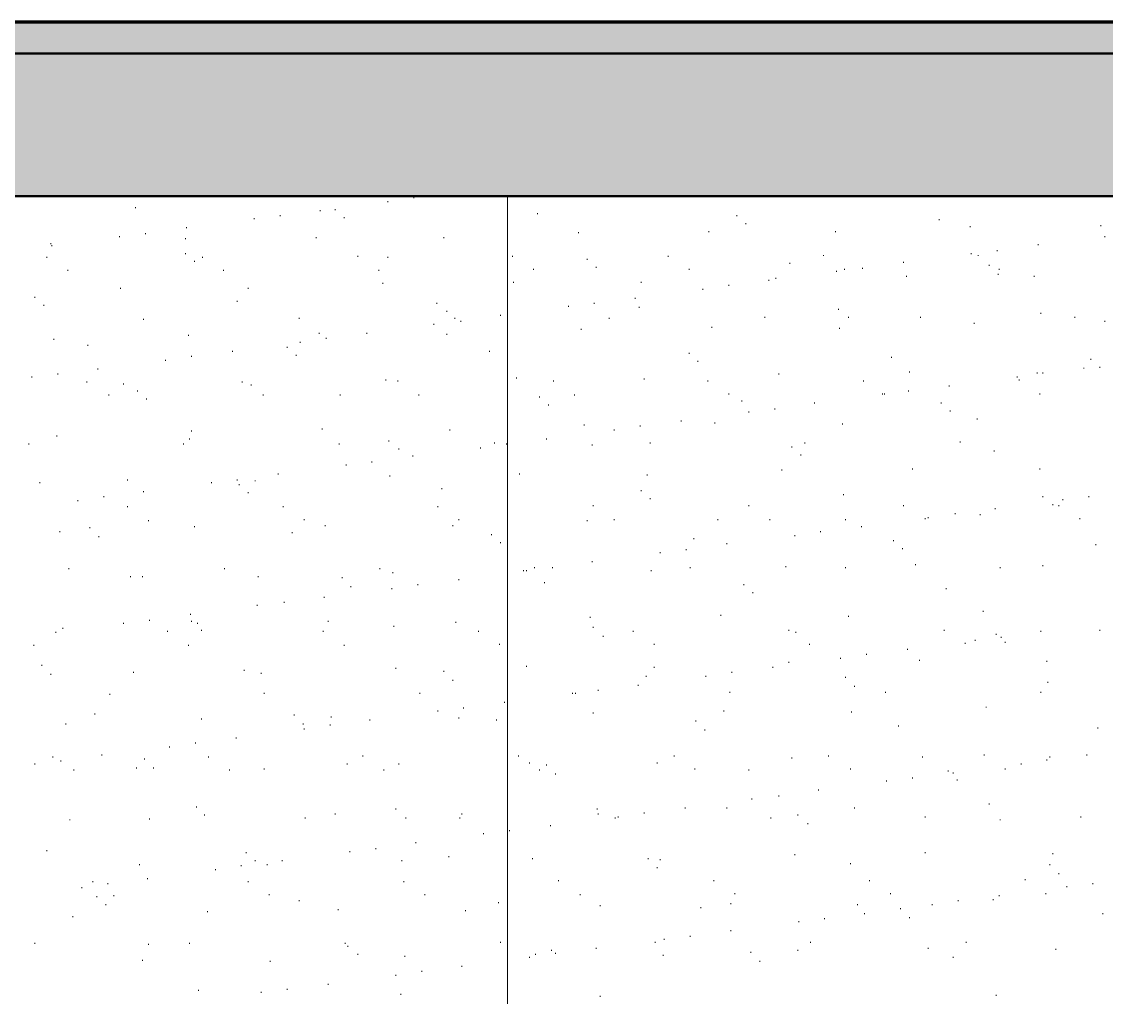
# Model space of a CAD drawing. Header units: inches. Extents: x 5 to 516, y -193 to 129.
# Drawn here: x 52.475 to 56.1, y -49.648 to -46.386 of the extents above; entities that cross this region are included whole.
import ezdxf

# ---------------------------------------------------------------- set-up
doc = ezdxf.new("R2010")
doc.units = ezdxf.units.IN
doc.header["$MEASUREMENT"] = 0
for name, color, linetype in [('Highlight', 210, 'Continuous'), ('PDF4_Geometry', 7, 'Continuous'), ('PDF4_Solid Fills', 7, 'Continuous')]:
    doc.layers.add(name, color=color, linetype=linetype)

msp = doc.modelspace()

# ---------------------------------------------------------------- hatches: boundary and pattern name
at = {"layer": 'PDF4_Solid Fills', "true_color": 0xb3b3b3, "transparency": 33554559}
for points in [[(48.845416, -46.4929831), (71.5387543, -46.4929831), (71.5387543, -46.5429787), (72.5987544, -46.5429787), (72.5987553, -46.4929831), (72.5987544, -46.4929787), (72.5987553, -46.3863164), (31.1987514, -46.3863164), (31.1987514, -46.5429787), (48.845416, -46.5429787)], [(52.2454178, -46.5429787), (66.0587522, -46.5429787), (66.0587522, -46.4929787), (48.8454203, -46.4929787), (48.8454203, -46.5429787)], [(48.8454203, -46.5429801), (48.8454203, -46.8129801), (48.8454203, -46.969646), (52.2454178, -46.969646), (66.0587522, -46.969646), (66.0587522, -46.8129801), (66.0587522, -46.5429801)]]:
    msp.add_hatch(color=253, dxfattribs=at).paths.add_polyline_path(points)

# ---------------------------------------------------------------- linework, layer by layer
at = {"layer": 'Highlight'}
msp.add_line((23.3720821, -46.4929787), (77.1258262, -46.4929787), dxfattribs=at)
at = {"layer": 'PDF4_Geometry', "lineweight": 70}
msp.add_lwpolyline([(26.5987483, -46.9696498), (26.5987483, -46.3863164), (72.598752, -46.3863164), (72.598752, -46.9696498)], dxfattribs=at)
at = {"layer": 'PDF4_Geometry', "lineweight": 50}
for points in [[(31.1987514, -46.4929787), (71.5387543, -46.4929787)], [(31.1987514, -46.4929787), (72.5987553, -46.4929787), (71.5387543, -46.4929787)], [(31.1987514, -46.4929787), (71.5387543, -46.4929787), (38.5354185, -46.4929787)], [(52.2454178, -46.4929787), (66.0587522, -46.4929787)], [(52.2454178, -46.4929787), (66.0587522, -46.4929787)], [(52.2454178, -46.4929787), (66.0587522, -46.4929787)], [(52.2454178, -46.4929787), (66.0587522, -46.4929787)], [(52.2454178, -46.4929787), (66.0587522, -46.4929787)], [(52.2454178, -46.4929787), (66.0587522, -46.4929787)], [(52.2454178, -46.4929787), (66.0587522, -46.4929787)], [(52.2454178, -46.4929787), (66.0587522, -46.4929787)], [(52.2454178, -46.4929787), (66.0587522, -46.4929787)], [(52.2454178, -46.4929787), (66.0587522, -46.4929787)], [(66.0587531, -46.4929787), (52.2454187, -46.4929787)]]:
    msp.add_lwpolyline(points, close=True, dxfattribs=at)
at = {"layer": 'PDF4_Geometry', "lineweight": 35}
for points in [[(52.7254187, -46.4929787), (52.4754187, -46.4929787)], [(53.0987504, -46.4929787), (52.8487504, -46.4929787)], [(53.4754187, -46.4929787), (53.2254187, -46.4929787)], [(53.8487505, -46.4929787), (53.5987504, -46.4929787)], [(54.2254188, -46.4929787), (53.9754188, -46.4929787)], [(54.5987505, -46.4929787), (54.3487505, -46.4929787)], [(54.9754189, -46.4929787), (54.7254188, -46.4929787)], [(55.3487506, -46.4929787), (55.0987506, -46.4929787)], [(55.7254189, -46.4929787), (55.4754189, -46.4929787)], [(56.0987506, -46.4929787), (55.8487506, -46.4929787)]]:
    msp.add_lwpolyline(points, dxfattribs=at)
at = {"layer": 'PDF4_Geometry', "lineweight": 50}
msp.add_lwpolyline([(26.5987483, -46.9696498), (72.598752, -46.9696498)], dxfattribs=at)
at = {"layer": 'PDF4_Geometry', "lineweight": 15}
for points in [[(53.6987532, -46.9896489), (53.6987532, -46.9863124)], [(53.7854163, -46.9763162), (53.7854163, -46.9729796)], [(54.0987505, -54.9496512), (54.0987505, -46.9696506)], [(52.8554168, -47.0096482), (52.8554168, -47.0063116)], [(53.4720821, -47.0196443), (53.4720821, -47.0163146)], [(53.5220835, -47.0163146), (53.5220835, -47.0129779)], [(54.1987532, -47.0296473), (54.1987532, -47.0263107)], [(53.2520843, -47.0463167), (53.2520843, -47.0429801)], [(53.3387542, -47.0363137), (53.3387542, -47.0329839)], [(53.5520857, -47.0429801), (53.5520857, -47.0396503)], [(54.86542, -47.0363137), (54.86542, -47.0329839)], [(54.8954221, -47.0629793), (54.8954221, -47.0596495)], [(55.5420828, -47.0496465), (55.5420828, -47.0463167)], [(52.8887487, -47.0963113), (52.8887487, -47.0929815)], [(53.02542, -47.0763121), (53.02542, -47.0729823)], [(54.3354177, -47.0929815), (54.3354177, -47.0896449)], [(54.7720836, -47.0896449), (54.7720836, -47.0863151)], [(55.1954167, -47.0896449), (55.1954167, -47.0863151)], [(55.6454222, -47.0729823), (55.6454222, -47.0696457)], [(56.0820881, -47.0696457), (56.0820881, -47.0663159)], [(52.5720848, -47.1296501), (52.5720848, -47.1263135)], [(52.5754214, -47.1363165), (52.5754214, -47.1329798)], [(52.8020856, -47.1063143), (52.8020856, -47.1029777)], [(53.0220835, -47.1129807), (53.0220835, -47.1096441)], [(53.4587493, -47.1096441), (53.4587493, -47.1063143)], [(53.885419, -47.1096441), (53.885419, -47.1063143)], [(55.8720864, -47.1329798), (55.8720864, -47.1296501)], [(56.0954208, -47.1063143), (56.0954208, -47.1029777)], [(53.0220835, -47.162982), (53.0220835, -47.1596455)], [(53.5987505, -47.1729782), (53.5987505, -47.1696485)], [(54.1154199, -47.1729782), (54.1154199, -47.1696485)], [(54.6354191, -47.1729782), (54.6354191, -47.1696485)], [(55.1554183, -47.1696485), (55.1554183, -47.1663118)], [(55.648752, -47.162982), (55.648752, -47.1596455)], [(55.6720877, -47.1696485), (55.6720877, -47.1663118)], [(55.7354219, -47.1529791), (55.7354219, -47.1496492)], [(52.558752, -47.1763148), (52.558752, -47.1729782)], [(53.0520856, -47.1896476), (53.0520856, -47.186311)], [(53.0787512, -47.1763148), (53.0787512, -47.1729782)], [(53.6987532, -47.1763148), (53.6987532, -47.1729782)], [(54.3654199, -47.1829812), (54.3654199, -47.1796446)], [(54.3954221, -47.2096468), (54.3954221, -47.206317)], [(55.0420828, -47.196314), (55.0420828, -47.1929774)], [(55.4220877, -47.1929774), (55.4220877, -47.1896476)], [(55.7087495, -47.2029804), (55.7087495, -47.1996506)], [(52.6287526, -47.2196498), (52.6287526, -47.2163132)], [(53.1487518, -47.2196498), (53.1487518, -47.2163132)], [(53.668751, -47.2196498), (53.668751, -47.2163132)], [(54.1854204, -47.2163132), (54.1854204, -47.2129834)], [(54.7054197, -47.2163132), (54.7054197, -47.2129834)], [(54.995418, -47.2463154), (54.995418, -47.2429788)], [(55.1987533, -47.2229796), (55.1987533, -47.2196498)], [(55.2254189, -47.2163132), (55.2254189, -47.2129834)], [(55.2854164, -47.2129834), (55.2854164, -47.2096468)], [(55.4320839, -47.239649), (55.4320839, -47.2363124)], [(55.7387517, -47.2329826), (55.7387517, -47.229646)], [(55.7420883, -47.2163132), (55.7420883, -47.2129834)], [(55.8587536, -47.239649), (55.8587536, -47.2363124)], [(52.8054154, -47.2796474), (52.8054154, -47.2763107)], [(53.2320851, -47.2796474), (53.2320851, -47.2763107)], [(53.6820838, -47.262978), (53.6820838, -47.2596482)], [(54.1187497, -47.2596482), (54.1187497, -47.2563116)], [(54.5454194, -47.2596482), (54.5454194, -47.2563116)], [(54.7520844, -47.282984), (54.7520844, -47.2796474)], [(54.8387543, -47.2696444), (54.8387543, -47.2663146)], [(54.9720822, -47.2529818), (54.9720822, -47.2496452)], [(52.5187536, -47.3096495), (52.5187536, -47.3063129)], [(54.5254201, -47.3129794), (54.5254201, -47.3096495)], [(52.548749, -47.3363151), (52.548749, -47.3329785)], [(53.1954165, -47.3229823), (53.1954165, -47.3196457)], [(53.8620833, -47.3296487), (53.8620833, -47.3263121)], [(53.895422, -47.3563143), (53.895422, -47.3529777)], [(54.3020857, -47.3396449), (54.3020857, -47.3363151)], [(54.3887489, -47.3296487), (54.3887489, -47.3263121)], [(54.538753, -47.3429815), (54.538753, -47.3396449)], [(55.2054197, -47.3496479), (55.2054197, -47.3463113)], [(52.8820823, -47.3829799), (52.8820823, -47.3796501)], [(53.4020884, -47.3796501), (53.4020884, -47.3763135)], [(53.9220876, -47.3796501), (53.9220876, -47.3763135)], [(53.9420868, -47.3896463), (53.9420868, -47.3863165)], [(54.0754215, -47.3696471), (54.0754215, -47.3663173)], [(54.4387503, -47.3796501), (54.4387503, -47.3763135)], [(54.9587495, -47.3763135), (54.9587495, -47.3729837)], [(55.2387516, -47.3763135), (55.2387516, -47.3729837)], [(55.4787555, -47.3763135), (55.4787555, -47.3729837)], [(55.8820826, -47.3629807), (55.8820826, -47.3596441)], [(55.9954181, -47.3763135), (55.9954181, -47.3729837)], [(56.0954208, -47.3896463), (56.0954208, -47.3863165)], [(53.852087, -47.3996493), (53.852087, -47.3963127)], [(54.3454207, -47.4163119), (54.3454207, -47.412982)], [(54.7820866, -47.4096455), (54.7820866, -47.4063156)], [(55.2087495, -47.412982), (55.2087495, -47.4096455)], [(55.658755, -47.3963127), (55.658755, -47.3929829)], [(52.5820878, -47.4496506), (52.5820878, -47.446314)], [(53.0320865, -47.436311), (53.0320865, -47.4329813)], [(53.4054182, -47.4596468), (53.4054182, -47.456317)], [(53.4687523, -47.4296446), (53.4687523, -47.4263149)], [(53.4920881, -47.446314), (53.4920881, -47.4429774)], [(53.6287526, -47.4296446), (53.6287526, -47.4263149)], [(53.895422, -47.4329813), (53.895422, -47.4296446)], [(52.6954165, -47.4696498), (52.6954165, -47.4663132)], [(53.1787539, -47.489649), (53.1787539, -47.4863124)], [(53.3620832, -47.4763162), (53.3620832, -47.4729796)], [(54.0387529, -47.489649), (54.0387529, -47.4863124)], [(54.7054197, -47.4963154), (54.7054197, -47.4929788)], [(52.9554195, -47.5196444), (52.9554195, -47.5163146)], [(53.0420826, -47.5063116), (53.0420826, -47.5029818)], [(53.3920854, -47.5029818), (53.3920854, -47.4996452)], [(54.7354218, -47.522981), (54.7354218, -47.5196444)], [(55.3820825, -47.5096482), (55.3820825, -47.5063116)], [(56.0487493, -47.5163146), (56.0487493, -47.512978)], [(52.5954205, -47.5663159), (52.5954205, -47.5629794)], [(52.7287553, -47.5496465), (52.7287553, -47.5463168)], [(55.005421, -47.5663159), (55.005421, -47.5629794)], [(55.4420869, -47.5596495), (55.4420869, -47.5563129)], [(55.8687498, -47.5629794), (55.8687498, -47.5596495)], [(55.888749, -47.5629794), (55.888749, -47.5596495)], [(56.0254203, -47.5463168), (56.0254203, -47.5429802)], [(56.0787514, -47.5429802), (56.0787514, -47.5396504)], [(52.5087507, -47.5763122), (52.5087507, -47.5729823)], [(52.6920867, -47.5929815), (52.6920867, -47.5896449)], [(52.8154184, -47.5996479), (52.8154184, -47.5963113)], [(53.2120859, -47.5929815), (53.2120859, -47.5896449)], [(53.2420881, -47.6029777), (53.2420881, -47.5996479)], [(53.6920867, -47.5863152), (53.6920867, -47.5829785)], [(53.7320851, -47.5896449), (53.7320851, -47.5863152)], [(54.1287527, -47.5796487), (54.1287527, -47.5763122)], [(54.2520843, -47.5896449), (54.2520843, -47.5863152)], [(54.5554155, -47.5829785), (54.5554155, -47.5796487)], [(54.7687538, -47.5896449), (54.7687538, -47.5863152)], [(55.288753, -47.5896449), (55.288753, -47.5863152)], [(55.5754216, -47.6063143), (55.5754216, -47.6029777)], [(55.8020859, -47.5763122), (55.8020859, -47.5729823)], [(55.8087523, -47.5863152), (55.8087523, -47.5829785)], [(52.7654171, -47.6363165), (52.7654171, -47.6329799)], [(52.8620832, -47.6229837), (52.8620832, -47.6196471)], [(53.2820865, -47.6363165), (53.2820865, -47.6329799)], [(53.5387529, -47.6363165), (53.5387529, -47.6329799)], [(53.8020857, -47.6363165), (53.8020857, -47.6329799)], [(54.2054196, -47.6429829), (54.2054196, -47.6396463)], [(54.3220849, -47.6363165), (54.3220849, -47.6329799)], [(54.8387543, -47.6329799), (54.8387543, -47.6296501)], [(55.3520872, -47.6329799), (55.3520872, -47.6296501)], [(55.3587535, -47.6329799), (55.3587535, -47.6296501)], [(55.4387503, -47.6229837), (55.4387503, -47.6196471)], [(55.8787528, -47.6329799), (55.8787528, -47.6296501)], [(52.8920854, -47.6496493), (52.8920854, -47.6463127)], [(54.2354218, -47.6696485), (54.2354218, -47.6663119)], [(54.8820825, -47.6563157), (54.8820825, -47.6529791)], [(54.9920882, -47.6829813), (54.9920882, -47.6796447)], [(55.1254161, -47.6629821), (55.1254161, -47.6596455)], [(55.5487492, -47.6629821), (55.5487492, -47.6596455)], [(54.9054183, -47.6929774), (54.9054183, -47.6896477)], [(55.5787514, -47.6896477), (55.5787514, -47.6863111)], [(55.6687511, -47.7163132), (55.6687511, -47.7129834)], [(53.4787553, -47.7496452), (53.4787553, -47.7463154)], [(53.9054182, -47.7529818), (53.9054182, -47.7496452)], [(54.3554169, -47.7363124), (54.3554169, -47.7329826)], [(54.4554196, -47.7529818), (54.4554196, -47.7496452)], [(54.5420828, -47.739649), (54.5420828, -47.7363124)], [(54.678754, -47.7229796), (54.678754, -47.7196498)], [(54.7920828, -47.7296461), (54.7920828, -47.7263162)], [(55.2187525, -47.7329826), (55.2187525, -47.7296461)], [(52.592084, -47.772981), (52.592084, -47.7696444)], [(53.0354163, -47.782984), (53.0354163, -47.7796474)], [(53.0420826, -47.7563116), (53.0420826, -47.7529818)], [(53.702083, -47.7896504), (53.702083, -47.7863138)], [(54.2287554, -47.782984), (54.2287554, -47.7796474)], [(52.4987544, -47.7996466), (52.4987544, -47.7963168)], [(53.0154171, -47.7996466), (53.0154171, -47.7963168)], [(53.5354163, -47.7996466), (53.5354163, -47.7963168)], [(53.7354218, -47.816316), (53.7354218, -47.8129794)], [(54.0087508, -47.8129794), (54.0087508, -47.8096496)], [(54.0554155, -47.7963168), (54.0554155, -47.7929802)], [(54.0954207, -47.7996466), (54.0954207, -47.7963168)], [(54.3820825, -47.8029832), (54.3820825, -47.7996466)], [(54.5754215, -47.7963168), (54.5754215, -47.7929802)], [(55.0487492, -47.8096496), (55.0487492, -47.806313)], [(55.0920842, -47.7963168), (55.0920842, -47.7929802)], [(55.6120834, -47.7929802), (55.6120834, -47.7896504)], [(55.7254189, -47.8229823), (55.7254189, -47.8196458)], [(53.645422, -47.8596441), (53.645422, -47.8563143)], [(53.7820865, -47.839645), (53.7820865, -47.8363152)], [(55.0787514, -47.8363152), (55.0787514, -47.8329786)], [(53.3320878, -47.8996493), (53.3320878, -47.8963127)], [(53.5587521, -47.8696471), (53.5587521, -47.8663173)], [(54.1387488, -47.8996493), (54.1387488, -47.8963127)], [(55.0154172, -47.8863165), (55.0154172, -47.8829799)], [(55.4520831, -47.8829799), (55.4520831, -47.8796501)], [(55.8787528, -47.8829799), (55.8787528, -47.8796501)], [(52.5354162, -47.9296447), (52.5354162, -47.9263149)], [(52.8287512, -47.9196485), (52.8287512, -47.9163119)], [(53.1087534, -47.9296447), (53.1087534, -47.9263149)], [(53.1954165, -47.9196485), (53.1954165, -47.9163119)], [(53.2020829, -47.9363111), (53.2020829, -47.9329813)], [(53.2554209, -47.9229783), (53.2554209, -47.9196485)], [(53.7054196, -47.9063157), (53.7054196, -47.9029791)], [(54.5654185, -47.9029791), (54.5654185, -47.8996493)], [(52.8820823, -47.9596469), (52.8820823, -47.9563171)], [(53.2320851, -47.9629835), (53.2320851, -47.9596469)], [(53.8787527, -47.9496507), (53.8787527, -47.9463141)], [(54.5454194, -47.9563171), (54.5454194, -47.9529805)], [(55.2220823, -47.9696499), (55.2220823, -47.9663132)], [(52.6620845, -47.989649), (52.6620845, -47.9863125)], [(52.7487545, -47.9763162), (52.7487545, -47.9729796)], [(54.3854191, -48.0063116), (54.3854191, -48.0029819)], [(54.5754215, -47.9829826), (54.5754215, -47.9796461)], [(54.9054183, -48.0063116), (54.9054183, -48.0029819)], [(55.4220877, -48.0063116), (55.4220877, -48.0029819)], [(55.888749, -47.9763162), (55.888749, -47.9729796)], [(55.9220878, -48.0029819), (55.9220878, -47.9996452)], [(55.9420869, -48.0063116), (55.9420869, -48.0029819)], [(55.9554198, -47.9863125), (55.9554198, -47.9829826)], [(56.0420829, -47.9763162), (56.0420829, -47.9729796)], [(52.8287512, -48.0096482), (52.8287512, -48.0063116)], [(53.3487504, -48.0096482), (53.3487504, -48.0063116)], [(53.8654199, -48.0096482), (53.8654199, -48.0063116)], [(55.5954208, -48.032984), (55.5954208, -48.0296474)], [(55.6787541, -48.0363138), (55.6787541, -48.032984)], [(55.7287555, -48.0163146), (55.7287555, -48.012978)], [(52.7020829, -48.0796488), (52.7020829, -48.0763122)], [(52.8987517, -48.056313), (52.8987517, -48.0529832)], [(53.0520856, -48.0763122), (53.0520856, -48.0729824)], [(53.4187509, -48.0529832), (53.4187509, -48.0496466)], [(53.4887515, -48.0729824), (53.4887515, -48.0696458)], [(53.9154212, -48.0729824), (53.9154212, -48.0696458)], [(53.9354204, -48.0529832), (53.9354204, -48.0496466)], [(54.3654199, -48.056313), (54.3654199, -48.0529832)], [(54.4554196, -48.0529832), (54.4554196, -48.0496466)], [(54.8020858, -48.0529832), (54.8020858, -48.0496466)], [(54.9754189, -48.0529832), (54.9754189, -48.0496466)], [(55.2287555, -48.0529832), (55.2287555, -48.0496466)], [(55.2820867, -48.0763122), (55.2820867, -48.0729824)], [(55.4954181, -48.0496466), (55.4954181, -48.0463168)], [(55.5054211, -48.0463168), (55.5054211, -48.0429802)], [(56.0120875, -48.0496466), (56.0120875, -48.0463168)], [(52.6020869, -48.0929816), (52.6020869, -48.089645)], [(52.7320851, -48.1096441), (52.7320851, -48.1063144)], [(53.3787526, -48.0963114), (53.3787526, -48.0929816)], [(54.0454193, -48.1029778), (54.0454193, -48.099648)], [(54.7220822, -48.1163174), (54.7220822, -48.1129808)], [(55.0587522, -48.1063144), (55.0587522, -48.1029778)], [(55.1454221, -48.0929816), (55.1454221, -48.089645)], [(54.0754215, -48.1296501), (54.0754215, -48.1263135)], [(54.6954167, -48.1529791), (54.6954167, -48.1496493)], [(54.832088, -48.1329799), (54.832088, -48.1296501)], [(55.3887489, -48.1229838), (55.3887489, -48.1196471)], [(55.4187511, -48.1496493), (55.4187511, -48.1463128)], [(56.0654187, -48.1363165), (56.0654187, -48.1329799)], [(54.6087535, -48.1629821), (54.6087535, -48.1596455)], [(52.6320823, -48.2163133), (52.6320823, -48.2129835)], [(53.1520884, -48.2163133), (53.1520884, -48.2129835)], [(53.6720876, -48.2163133), (53.6720876, -48.2129835)], [(54.1520885, -48.2229797), (54.1520885, -48.2196499)], [(54.1620846, -48.2229797), (54.1620846, -48.2196499)], [(54.1887502, -48.2129835), (54.1887502, -48.2096469)], [(54.2487546, -48.2129835), (54.2487546, -48.2096469)], [(54.3820825, -48.1929775), (54.3820825, -48.1896477)], [(54.5787513, -48.2229797), (54.5787513, -48.2196499)], [(54.7087494, -48.2129835), (54.7087494, -48.2096469)], [(55.02875, -48.2096469), (55.02875, -48.2063171)], [(55.2287555, -48.2129835), (55.2287555, -48.2096469)], [(55.4620861, -48.2029805), (55.4620861, -48.1996507)], [(55.7454181, -48.2129835), (55.7454181, -48.2096469)], [(55.888749, -48.2063171), (55.888749, -48.2029805)], [(52.8387542, -48.2429789), (52.8387542, -48.239649)], [(52.8787526, -48.2429789), (52.8787526, -48.239649)], [(53.2654171, -48.2429789), (53.2654171, -48.239649)], [(53.5454193, -48.2463154), (53.5454193, -48.2429789)], [(53.7154157, -48.2296461), (53.7154157, -48.2263163)], [(53.9354204, -48.2529819), (53.9354204, -48.2496453)], [(54.2220822, -48.262978), (54.2220822, -48.2596483)], [(53.5754215, -48.2763108), (53.5754215, -48.272981)], [(53.712086, -48.282984), (53.712086, -48.2796474)], [(53.7987491, -48.2696444), (53.7987491, -48.2663147)], [(54.8887489, -48.2696444), (54.8887489, -48.2663147)], [(54.9187511, -48.2963168), (54.9187511, -48.2929802)], [(55.5654186, -48.282984), (55.5654186, -48.2796474)], [(53.352087, -48.3296488), (53.352087, -48.3263122)], [(53.4854217, -48.3129794), (53.4854217, -48.3096496)], [(53.0387529, -48.3696472), (53.0387529, -48.3663174)], [(53.2620873, -48.339645), (53.2620873, -48.3363152)], [(55.6887504, -48.3596442), (55.6887504, -48.3563144)], [(52.8154184, -48.3996493), (52.8154184, -48.3963128)], [(52.9020884, -48.3896463), (52.9020884, -48.3863166)], [(53.0420826, -48.3929829), (53.0420826, -48.3896463)], [(53.0620886, -48.3996493), (53.0620886, -48.3963128)], [(53.4987545, -48.3929829), (53.4987545, -48.3896463)], [(53.9254174, -48.3963128), (53.9254174, -48.3929829)], [(54.3754161, -48.3796502), (54.3754161, -48.3763136)], [(54.8120888, -48.3729838), (54.8120888, -48.3696472)], [(55.2387516, -48.3763136), (55.2387516, -48.3729838)], [(52.5887542, -48.4296447), (52.5887542, -48.4263149)], [(52.6120832, -48.4163119), (52.6120832, -48.4129821)], [(52.9620859, -48.4263149), (52.9620859, -48.4229783)], [(53.0754214, -48.4229783), (53.0754214, -48.4196486)], [(53.4820851, -48.4263149), (53.4820851, -48.4229783)], [(53.7187524, -48.4096456), (53.7187524, -48.4063157)], [(54.0020843, -48.4263149), (54.0020843, -48.4229783)], [(54.3854191, -48.4129821), (54.3854191, -48.4096456)], [(54.418751, -48.4429775), (54.418751, -48.4396477)], [(54.5187538, -48.4263149), (54.5187538, -48.4229783)], [(55.038753, -48.4229783), (55.038753, -48.4196486)], [(55.0620888, -48.4296447), (55.0620888, -48.4263149)], [(55.5587522, -48.4229783), (55.5587522, -48.4196486)], [(55.7320853, -48.4363111), (55.7320853, -48.4329813)], [(55.8820826, -48.4263149), (55.8820826, -48.4229783)], [(56.0787514, -48.4229783), (56.0787514, -48.4196486)], [(52.515417, -48.4729797), (52.515417, -48.4696499)], [(53.0320865, -48.4729797), (53.0320865, -48.4696499)], [(53.5520857, -48.4729797), (53.5520857, -48.4696499)], [(54.0720849, -48.4696499), (54.0720849, -48.4663133)], [(54.5887543, -48.4696499), (54.5887543, -48.4663133)], [(55.1087535, -48.4696499), (55.1087535, -48.4663133)], [(55.6287528, -48.4663133), (55.6287528, -48.4629835)], [(55.6620847, -48.4563171), (55.6620847, -48.4529805)], [(55.7487547, -48.4463141), (55.7487547, -48.4429775)], [(55.7620875, -48.4629835), (55.7620875, -48.4596469)], [(55.2120861, -48.5163147), (55.2120861, -48.5129781)], [(55.2987492, -48.5029819), (55.2987492, -48.4996453)], [(55.4354205, -48.4863125), (55.4354205, -48.4829827)], [(52.5420826, -48.5396505), (52.5420826, -48.5363138)], [(53.7254188, -48.5496466), (53.7254188, -48.5463168)], [(54.1620846, -48.5429802), (54.1620846, -48.5396505)], [(54.5887543, -48.5463168), (54.5887543, -48.5429802)], [(54.9854219, -48.5463168), (54.9854219, -48.5429802)], [(55.038753, -48.5296475), (55.038753, -48.5263108)], [(55.4754189, -48.5229811), (55.4754189, -48.5196445)], [(55.9020886, -48.5263108), (55.9020886, -48.5229811)], [(52.5720848, -48.5696458), (52.5720848, -48.566316)], [(52.8487504, -48.5629795), (52.8487504, -48.5596496)], [(53.2187523, -48.556313), (53.2187523, -48.5529832)], [(53.27542, -48.566316), (53.27542, -48.5629795)], [(53.885419, -48.5596496), (53.885419, -48.556313)], [(54.5620888, -48.5763122), (54.5620888, -48.5729824)], [(54.7620874, -48.5763122), (54.7620874, -48.5729824)], [(54.8487506, -48.5629795), (54.8487506, -48.5596496)], [(55.2287555, -48.5796488), (55.2287555, -48.5763122)], [(53.9154212, -48.589645), (53.9154212, -48.5863152)], [(54.4020885, -48.6229838), (54.4020885, -48.6196472)], [(54.5354164, -48.6063144), (54.5354164, -48.6029778)], [(55.2587509, -48.6096442), (55.2587509, -48.6063144)], [(55.9054184, -48.5963114), (55.9054184, -48.5929816)], [(52.7687536, -48.6363166), (52.7687536, -48.63298)], [(53.2854163, -48.63298), (53.2854163, -48.6296502)], [(53.8054155, -48.63298), (53.8054155, -48.6296502)], [(54.3154185, -48.63298), (54.3154185, -48.6296502)], [(54.3254215, -48.63298), (54.3254215, -48.6296502)], [(54.8420842, -48.6296502), (54.8420842, -48.6263136)], [(55.3620834, -48.6296502), (55.3620834, -48.6263136)], [(55.8820826, -48.6296502), (55.8820826, -48.6263136)], [(53.8654199, -48.6929775), (53.8654199, -48.6896477)], [(53.952083, -48.6829814), (53.952083, -48.6796447)], [(54.0887543, -48.6629821), (54.0887543, -48.6596456)], [(54.8220849, -48.6929775), (54.8220849, -48.6896477)], [(55.2487547, -48.6963141), (55.2487547, -48.6929775)], [(55.6987534, -48.6796447), (55.6987534, -48.676315)], [(52.7187523, -48.7029805), (52.7187523, -48.6996507)], [(53.0754214, -48.7196499), (53.0754214, -48.7163133)], [(53.385419, -48.7063171), (53.385419, -48.7029805)], [(53.5087507, -48.7129835), (53.5087507, -48.7096469)], [(53.6387488, -48.7229797), (53.6387488, -48.7196499)], [(53.9354204, -48.7163133), (53.9354204, -48.7129835)], [(54.0620887, -48.7229797), (54.0620887, -48.7196499)], [(54.3854191, -48.6996507), (54.3854191, -48.6963141)], [(54.7287554, -48.7263163), (54.7287554, -48.7229797)], [(52.6220862, -48.7363125), (52.6220862, -48.7329827)], [(53.4154212, -48.7363125), (53.4154212, -48.7329827)], [(53.4187509, -48.7529819), (53.4187509, -48.7496453)], [(53.5054209, -48.7396491), (53.5054209, -48.7363125)], [(54.7587508, -48.7563117), (54.7587508, -48.7529819)], [(55.4054183, -48.7429789), (55.4054183, -48.7396491)], [(56.072085, -48.7496453), (56.072085, -48.7463155)], [(53.0554154, -48.7996466), (53.0554154, -48.7963169)], [(53.1920867, -48.7829841), (53.1920867, -48.7796475)], [(52.7420881, -48.839645), (52.7420881, -48.8363153)], [(52.9687523, -48.8129795), (52.9687523, -48.8096496)], [(53.6154199, -48.8429816), (53.6154199, -48.839645)], [(54.1354191, -48.8429816), (54.1354191, -48.839645)], [(54.6554183, -48.8429816), (54.6554183, -48.839645)], [(55.1720877, -48.8429816), (55.1720877, -48.839645)], [(55.6920869, -48.839645), (55.6920869, -48.8363153)], [(56.0354165, -48.839645), (56.0354165, -48.8363153)], [(52.5187536, -48.8696472), (52.5187536, -48.8663174)], [(52.5787512, -48.8463114), (52.5787512, -48.8429816)], [(52.6054168, -48.8596442), (52.6054168, -48.8563144)], [(52.885419, -48.8529778), (52.885419, -48.849648)], [(53.0987504, -48.8463114), (53.0987504, -48.8429816)], [(53.5620887, -48.8696472), (53.5620887, -48.8663174)], [(53.7354218, -48.8696472), (53.7354218, -48.8663174)], [(54.1720876, -48.8663174), (54.1720876, -48.8629808)], [(54.2287554, -48.8729838), (54.2287554, -48.8696472)], [(54.5987505, -48.8663174), (54.5987505, -48.8629808)], [(55.0487492, -48.849648), (55.0487492, -48.8463114)], [(55.4854219, -48.8463114), (55.4854219, -48.8429816)], [(55.8154186, -48.8696472), (55.8154186, -48.8663174)], [(55.9020886, -48.8563144), (55.9020886, -48.8529778)], [(55.9120848, -48.8463114), (55.9120848, -48.8429816)], [(52.6487517, -48.8896464), (52.6487517, -48.8863166)], [(52.8587533, -48.88298), (52.8587533, -48.8796502)], [(52.9154211, -48.88298), (52.9154211, -48.8796502)], [(53.1687509, -48.8896464), (53.1687509, -48.8863166)], [(53.2854163, -48.8863166), (53.2854163, -48.88298)], [(53.6854204, -48.8896464), (53.6854204, -48.8863166)], [(54.2054196, -48.8896464), (54.2054196, -48.8863166)], [(54.2587508, -48.9029792), (54.2587508, -48.8996494)], [(54.7254188, -48.8863166), (54.7254188, -48.88298)], [(54.9054183, -48.8896464), (54.9054183, -48.8863166)], [(55.245418, -48.8863166), (55.245418, -48.88298)], [(55.572085, -48.892983), (55.572085, -48.8896464)], [(55.5887544, -48.8996494), (55.5887544, -48.8963128)], [(55.7620875, -48.8863166), (55.7620875, -48.88298)], [(55.36542, -48.926315), (55.36542, -48.9229784)], [(55.4520831, -48.916312), (55.4520831, -48.9129822)], [(55.6020872, -48.9229784), (55.6020872, -48.9196486)], [(54.9154213, -48.9863125), (54.9154213, -48.9829827)], [(55.005421, -48.9763163), (55.005421, -48.9729797)], [(55.1387489, -48.9563172), (55.1387489, -48.9529805)], [(53.058752, -49.0129781), (53.058752, -49.0096483)], [(53.7254188, -49.0196445), (53.7254188, -49.0163147)], [(54.3987519, -49.0196445), (54.3987519, -49.0163147)], [(54.6920868, -49.0163147), (54.6920868, -49.0129781)], [(54.832088, -49.0163147), (54.832088, -49.0129781)], [(55.2587509, -49.0163147), (55.2587509, -49.0129781)], [(55.7087495, -49.0029819), (55.7087495, -48.9996453)], [(52.6354189, -49.0563131), (52.6354189, -49.0529833)], [(52.9020884, -49.0529833), (52.9020884, -49.0496467)], [(53.0854176, -49.0396505), (53.0854176, -49.0363139)], [(53.4220876, -49.0496467), (53.4220876, -49.0463169)], [(53.5220835, -49.0363139), (53.5220835, -49.0329841)], [(53.7587508, -49.0496467), (53.7587508, -49.0463169)], [(53.9387502, -49.0496467), (53.9387502, -49.0463169)], [(53.9454166, -49.0363139), (53.9454166, -49.0329841)], [(54.4020885, -49.0363139), (54.4020885, -49.0329841)], [(54.4587494, -49.0496467), (54.4587494, -49.0463169)], [(54.4687524, -49.0463169), (54.4687524, -49.0429803)], [(54.5554155, -49.0329841), (54.5554155, -49.0296475)], [(54.9787555, -49.0496467), (54.9787555, -49.0463169)], [(55.0687552, -49.0396505), (55.0687552, -49.0363139)], [(55.4954181, -49.0463169), (55.4954181, -49.0429803)], [(55.7454181, -49.0563131), (55.7454181, -49.0529833)], [(56.0154173, -49.0463169), (56.0154173, -49.0429803)], [(54.1054169, -49.0929817), (54.1054169, -49.0896451)], [(54.2420882, -49.0763123), (54.2420882, -49.0729824)], [(55.1020871, -49.0696459), (55.1020871, -49.0663161)], [(53.7920827, -49.13298), (53.7920827, -49.1296502)], [(54.0187537, -49.1029778), (54.0187537, -49.0996481)], [(52.558752, -49.1596456), (52.558752, -49.1563158)], [(53.2254187, -49.166312), (53.2254187, -49.1629822)], [(53.5720848, -49.1629822), (53.5720848, -49.1596456)], [(53.6587548, -49.1529792), (53.6587548, -49.1496494)], [(55.4954181, -49.166312), (55.4954181, -49.1629822)], [(55.9220878, -49.1696486), (55.9220878, -49.166312)], [(53.2554209, -49.1929776), (53.2554209, -49.1896478)], [(53.3454206, -49.1929776), (53.3454206, -49.1896478)], [(53.7454179, -49.1929776), (53.7454179, -49.1896478)], [(53.9020884, -49.1796448), (53.9020884, -49.176315)], [(54.1820838, -49.1863112), (54.1820838, -49.1829814)], [(54.5687552, -49.1863112), (54.5687552, -49.1829814)], [(54.6087535, -49.1896478), (54.6087535, -49.1863112)], [(55.0587522, -49.1729784), (55.0587522, -49.1696486)], [(55.245418, -49.2029806), (55.245418, -49.1996508)], [(52.8687496, -49.2063172), (52.8687496, -49.2029806)], [(53.1220862, -49.2229797), (53.1220862, -49.21965)], [(53.2087493, -49.209647), (53.2087493, -49.2063172)], [(53.2954193, -49.2063172), (53.2954193, -49.2029806)], [(54.5987505, -49.2163133), (54.5987505, -49.2129836)], [(55.9120848, -49.2063172), (55.9120848, -49.2029806)], [(55.9420869, -49.2363126), (55.9420869, -49.2329827)], [(52.7120859, -49.2629781), (52.7120859, -49.2596483)], [(52.7620872, -49.2696445), (52.7620872, -49.2663147)], [(52.895422, -49.252982), (52.895422, -49.2496453)], [(53.2320851, -49.2629781), (53.2320851, -49.2596483)], [(53.7520843, -49.2629781), (53.7520843, -49.2596483)], [(54.2687537, -49.2596483), (54.2687537, -49.2563117)], [(54.788753, -49.2596483), (54.788753, -49.2563117)], [(55.3087522, -49.2596483), (55.3087522, -49.2563117)], [(55.8287514, -49.2563117), (55.8287514, -49.252982)], [(56.0554157, -49.2696445), (56.0554157, -49.2663147)], [(52.6754173, -49.2829841), (52.6754173, -49.2796475)], [(52.7254187, -49.3129795), (52.7254187, -49.3096497)], [(52.7820865, -49.3096497), (52.7820865, -49.3063131)], [(53.3020857, -49.3063131), (53.3020857, -49.3029833)], [(53.8220849, -49.3063131), (53.8220849, -49.3029833)], [(54.3420841, -49.3063131), (54.3420841, -49.3029833)], [(54.8587535, -49.3029833), (54.8587535, -49.2996467)], [(55.3787528, -49.3029833), (55.3787528, -49.2996467)], [(55.7420883, -49.3096497), (55.7420883, -49.3063131)], [(55.898752, -49.3029833), (55.898752, -49.2996467)], [(55.9687525, -49.2796475), (55.9687525, -49.2763109)], [(52.7554208, -49.3396451), (52.7554208, -49.3363153)], [(53.4020884, -49.3263123), (53.4020884, -49.3229825)], [(54.0687551, -49.3329787), (54.0687551, -49.3296489)], [(54.4087549, -49.3429817), (54.4087549, -49.3396451)], [(54.745418, -49.3496481), (54.745418, -49.3463115)], [(54.8454207, -49.3363153), (54.8454207, -49.3329787)], [(55.2687538, -49.3396451), (55.2687538, -49.3363153)], [(55.5187538, -49.3396451), (55.5187538, -49.3363153)], [(55.605417, -49.3263123), (55.605417, -49.3229825)], [(55.7220823, -49.3229825), (55.7220823, -49.3196459)], [(52.6454219, -49.3796502), (52.6454219, -49.3763136)], [(53.0954206, -49.3629809), (53.0954206, -49.3596442)], [(53.5320865, -49.3563145), (53.5320865, -49.3529779)], [(53.9587494, -49.3596442), (53.9587494, -49.3563145)], [(54.0987505, -49.3629809), (54.0987505, -49.3596442)], [(55.1587549, -49.3863166), (55.1587549, -49.38298)], [(55.2920828, -49.3696472), (55.2920828, -49.3663175)], [(55.4120847, -49.3529779), (55.4120847, -49.3496481)], [(55.4420869, -49.38298), (55.4420869, -49.3796502)], [(56.0887544, -49.3696472), (56.0887544, -49.3663175)], [(55.072085, -49.3963129), (55.072085, -49.392983)], [(54.6220863, -49.4563172), (54.6220863, -49.4529806)], [(54.7087494, -49.4463142), (54.7087494, -49.4429776)], [(54.8454207, -49.426315), (54.8454207, -49.4229784)], [(52.5187536, -49.46965), (52.5187536, -49.4663134)], [(52.8987517, -49.4729798), (52.8987517, -49.46965)], [(53.0354163, -49.46965), (53.0354163, -49.4663134)], [(53.5554155, -49.46965), (53.5554155, -49.4663134)], [(53.5654185, -49.4796462), (53.5654185, -49.4763164)], [(54.0754215, -49.4663134), (54.0754215, -49.4629836)], [(54.245418, -49.492979), (54.245418, -49.4896491)], [(54.3954221, -49.4863126), (54.3954221, -49.4829828)], [(54.5920842, -49.4663134), (54.5920842, -49.4629836)], [(55.0687552, -49.492979), (55.0687552, -49.4896491)], [(55.1120834, -49.4663134), (55.1120834, -49.4629836)], [(55.5054211, -49.4863126), (55.5054211, -49.4829828)], [(55.6320826, -49.4663134), (55.6320826, -49.4629836)], [(55.932084, -49.4896491), (55.932084, -49.4863126)], [(52.8787526, -49.5263109), (52.8787526, -49.5229811)], [(53.3054154, -49.5296475), (53.3054154, -49.5263109)], [(53.5987505, -49.5063118), (53.5987505, -49.502982)], [(53.7554209, -49.5129781), (53.7554209, -49.5096484)], [(54.1720876, -49.5163148), (54.1720876, -49.5129781)], [(54.1920868, -49.5063118), (54.1920868, -49.502982)], [(54.2587508, -49.502982), (54.2587508, -49.4996454)], [(54.6187497, -49.5096484), (54.6187497, -49.5063118)], [(54.9120847, -49.4996454), (54.9120847, -49.4963155)], [(54.9420868, -49.5296475), (54.9420868, -49.5263109)], [(55.5887544, -49.5163148), (55.5887544, -49.5129781)], [(53.8120887, -49.5629795), (53.8120887, -49.5596497)], [(53.9454166, -49.5463169), (53.9454166, -49.5429803)], [(53.7254188, -49.5763123), (53.7254188, -49.5729825)], [(53.0654184, -49.6263137), (53.0654184, -49.6229839)], [(53.27542, -49.63298), (53.27542, -49.6296503)], [(53.3620832, -49.6229839), (53.3620832, -49.6196473)], [(53.4987545, -49.6063145), (53.4987545, -49.6029779)], [(53.7420881, -49.6396464), (53.7420881, -49.6363167)], [(54.4087549, -49.6463129), (54.4087549, -49.642983)], [(55.7320853, -49.642983), (55.7320853, -49.6396464)]]:
    msp.add_lwpolyline(points, dxfattribs=at)

doc.saveas('drawing.dxf')
